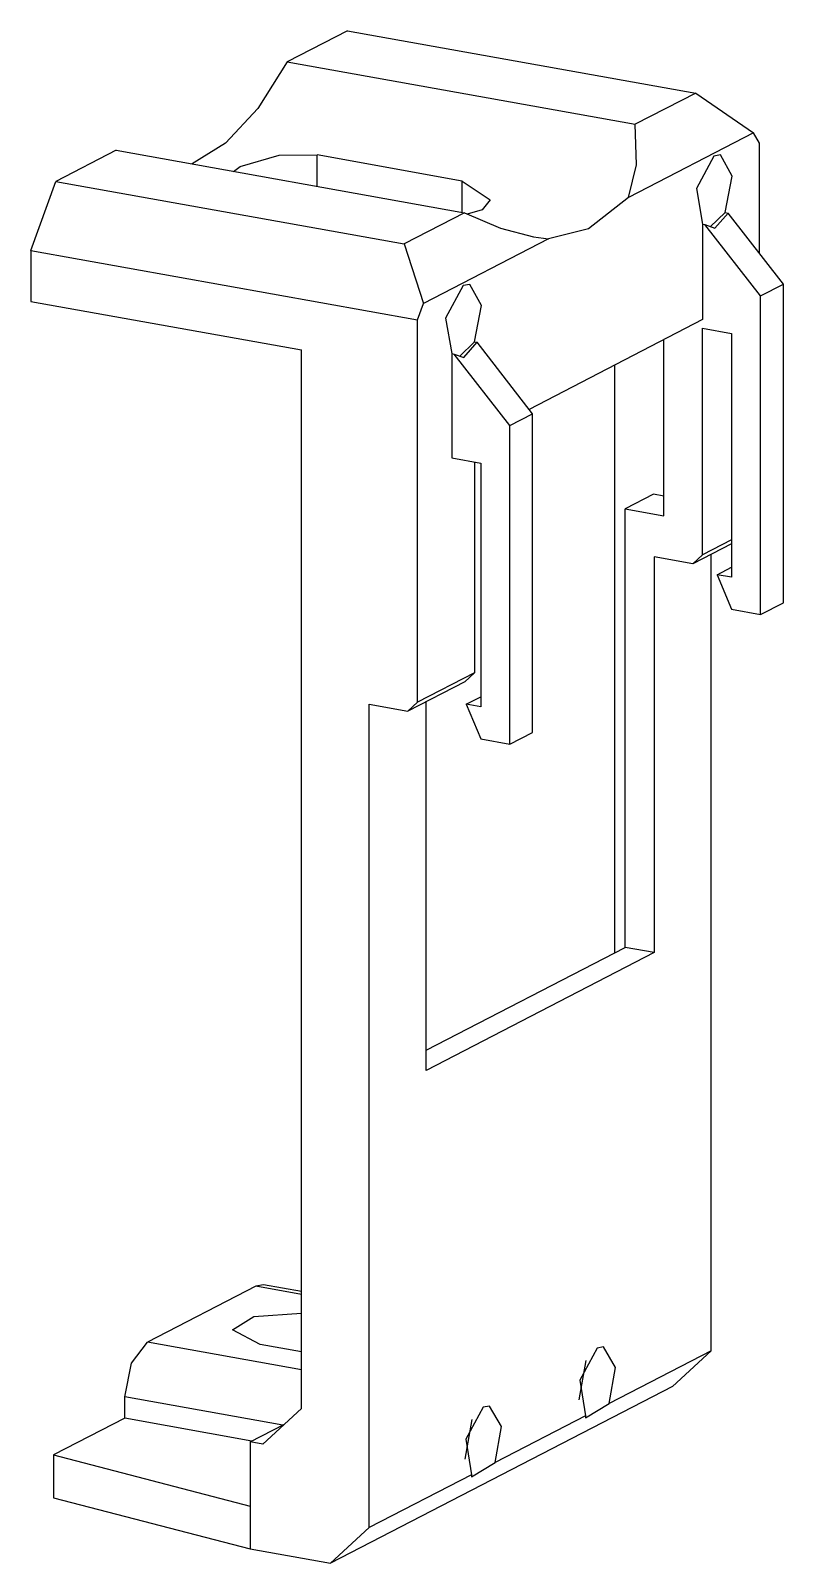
# Model space of a CAD drawing. Extents: x 9 to 76, y -117 to 19.
import ezdxf

# ---------------------------------------------------------------- set-up
doc = ezdxf.new("R2010")
doc.units = 0
doc.layers.get('0').update_dxf_attribs({"linetype": 'continuous'})

# ---------------------------------------------------------------- blocks, each defined once
blk = doc.blocks.new('BODY025')
at = {"color": 0}
for p, q in [((37.35, 19.31), (31.98, 16.53)), ((37.35, 19.31), (68.37, 13.75)), ((31.98, 16.53), (62.99, 10.97)), ((68.37, 13.75), (62.99, 10.97)), ((68.37, 13.75), (73.52, 10.2)), ((73.52, 10.2), (62.38, 4.44)), ((74.05, 9.29), (73.52, 10.2)), ((16.75, 8.66), (11.37, 5.88)), ((16.75, 8.66), (47.77, 3.1)), ((47.58, 5.92), (34.66, 8.24)), ((34.66, 5.45), (34.66, 8.24)), ((74.05, -0.53), (74.05, 9.29)), ((9.14, -0.28), (11.37, 5.88)), ((11.37, 5.88), (42.39, 0.31)), ((47.58, 3.13), (47.58, 5.92)), ((47.77, 3.1), (42.39, 0.31)), ((71.01, 3.11), (71.25, 3.06)), ((76.18, -3.26), (71.25, 3.06)), ((68.98, 2.08), (68.98, -6.43)), ((68.98, 2.08), (69.2, 2.04)), ((74.15, -4.31), (69.2, 2.04)), ((42.39, 0.31), (44.13, -4.99)), ((55.27, 0.77), (44.13, -4.99)), ((9.14, -0.28), (9.14, -4.8)), ((9.14, -0.28), (43.6, -6.46)), ((74.15, -4.31), (76.18, -3.26)), ((76.18, -31.65), (76.18, -3.26)), ((9.14, -4.8), (33.26, -9.13)), ((43.6, -6.46), (44.13, -4.99)), ((74.15, -32.7), (74.15, -4.31)), ((43.6, -40.51), (43.6, -6.46)), ((68.98, -6.43), (53.54, -14.42)), ((68.98, -27.39), (68.98, -7.2)), ((68.98, -7.2), (71.56, -7.66)), ((71.56, -7.66), (71.56, -29.38)), ((33.26, -103.43), (33.26, -9.13)), ((46.65, -9.46), (46.65, -18.74)), ((46.65, -9.46), (46.87, -9.5)), ((51.82, -15.86), (46.87, -9.5)), ((48.68, -8.41), (48.9, -8.45)), ((53.85, -14.81), (48.9, -8.45)), ((65.53, -23.91), (65.53, -8.22)), ((61.18, -62.82), (61.18, -10.47)), ((51.82, -15.86), (53.85, -14.81)), ((53.85, -43.2), (53.85, -14.81)), ((51.82, -44.25), (51.82, -15.86)), ((46.65, -18.74), (49.23, -19.21)), ((48.68, -19.11), (48.68, -37.89)), ((49.23, -19.21), (49.23, -40.92)), ((64.62, -21.98), (62.09, -23.29)), ((65.53, -22.15), (64.62, -21.98)), ((62.09, -62.35), (62.09, -23.29)), ((62.09, -23.29), (65.53, -23.91)), ((71.56, -26.4), (68.12, -28.19)), ((71.56, -26.05), (68.98, -27.39)), ((64.67, -27.57), (64.67, -62.81)), ((68.12, -28.19), (64.67, -27.57)), ((68.98, -27.39), (68.12, -28.19)), ((69.75, -98.29), (69.75, -27.34)), ((70.27, -29.15), (71.56, -28.48)), ((70.27, -29.15), (71.56, -32.23)), ((71.56, -29.38), (70.27, -29.15)), ((71.56, -32.23), (74.15, -32.7)), ((74.15, -32.7), (76.18, -31.65)), ((48.68, -37.89), (43.6, -40.51)), ((48.68, -37.89), (47.81, -38.69)), ((47.81, -38.69), (42.74, -41.31)), ((39.29, -114.03), (39.29, -40.69)), ((39.29, -40.69), (42.74, -41.31)), ((43.6, -40.51), (42.74, -41.31)), ((44.37, -73.31), (44.37, -40.47)), ((47.94, -40.69), (49.23, -40.02)), ((47.94, -40.69), (49.23, -43.78)), ((49.23, -40.92), (47.94, -40.69)), ((51.82, -44.25), (53.85, -43.2)), ((49.23, -43.78), (51.82, -44.25)), ((44.37, -71.51), (62.09, -62.35)), ((64.67, -62.81), (62.09, -62.35)), ((64.67, -62.81), (44.37, -73.31)), ((29.18, -92.54), (19.54, -97.53)), ((33.26, -93.27), (29.18, -92.54)), ((33.26, -93.02), (29.89, -92.41)), ((33.26, -99.99), (19.54, -97.53)), ((33.26, -98.39), (29.58, -97.73)), ((69.75, -98.29), (60.65, -102.99)), ((66.3, -101.48), (69.75, -98.29)), ((17.51, -104.29), (17.51, -102.39)), ((31.59, -104.91), (17.51, -102.39)), ((66.3, -101.48), (35.85, -117.22)), ((33.26, -103.43), (29.81, -106.62)), ((17.51, -104.29), (11.17, -107.57)), ((28.85, -106.33), (17.51, -104.29)), ((28.68, -106.41), (31.74, -104.83)), ((58.55, -104.08), (50.51, -108.23)), ((29.81, -106.62), (28.68, -106.41)), ((28.68, -106.41), (28.68, -112.13)), ((11.17, -107.57), (11.17, -111.38)), ((11.17, -107.57), (28.68, -112.13)), ((48.39, -109.33), (39.29, -114.03)), ((11.17, -111.38), (28.68, -115.94)), ((28.68, -112.13), (28.68, -115.94)), ((35.85, -117.22), (39.29, -114.03)), ((28.68, -115.94), (35.85, -117.22))]:
    blk.add_line(p, q, dxfattribs=at)
for points in [[(31.98, 16.53), (29.38, 12.37), (26.5, 9.28), (23.51, 7.45)], [(62.38, 4.44), (63.09, 7.35), (62.99, 10.97)], [(27.81, 7.22), (31.26, 8.23), (34.66, 8.24)], [(70.58, 8.24), (70, 8.13)], [(71.01, 3.11), (71.63, 6.35), (70.58, 8.24)], [(27.21, 6.78), (27.81, 7.22)], [(70, 8.13), (68.44, 5.25), (68.98, 2.08)], [(47.58, 5.92), (50.05, 4.25)], [(50.05, 4.25), (49.35, 3.35)], [(62.38, 4.44), (58.83, 1.65), (55.27, 0.77)], [(47.77, 3.1), (50.98, 1.73), (53.93, 0.94)], [(49.35, 3.35), (48.02, 2.97)], [(49.35, 3.35), (49.35, 3.35)], [(69.67, 1.84), (71.01, 3.11)], [(70.08, 1.72), (71.25, 3.06)], [(69.2, 2.04), (70.08, 1.72)], [(53.93, 0.94), (55.27, 0.77)], [(47.66, -3.4), (46.1, -6.3), (46.65, -9.46)], [(48.24, -3.3), (47.66, -3.4)], [(48.68, -8.41), (49.29, -5.18), (48.24, -3.3)], [(46.87, -9.5), (47.73, -9.81)], [(47.33, -9.7), (48.68, -8.41)], [(47.73, -9.81), (48.9, -8.45)], [(29.89, -92.41), (29.18, -92.54)], [(27.12, -96.42), (29.01, -95.23), (33.26, -94.94)], [(29.58, -97.73), (27.12, -96.42)], [(17.51, -102.39), (18.11, -99.38), (19.54, -97.53)], [(59.6, -98.05), (58.04, -100.9), (58.55, -104.08)], [(60.17, -97.95), (59.6, -98.05)], [(60.65, -102.99), (61.22, -99.79), (60.17, -97.95)], [(57.99, -102.67), (58.62, -99.16)], [(49.45, -103.31), (47.9, -106.15), (48.39, -109.33)], [(50.02, -103.21), (49.45, -103.31)], [(50.51, -108.23), (51.07, -105.04), (50.02, -103.21)], [(58.56, -104.26), (60.65, -102.99)], [(47.84, -107.93), (48.47, -104.42)], [(58.55, -104.08), (58.56, -104.26)], [(48.4, -109.52), (50.51, -108.23)], [(48.39, -109.33), (48.4, -109.52)]]:
    blk.add_lwpolyline(points, dxfattribs=at)

msp = doc.modelspace()

# ---------------------------------------------------------------- block references
at = {"color": 0}
msp.add_blockref('BODY025', (0, 0), dxfattribs=at)

doc.saveas('drawing.dxf')
